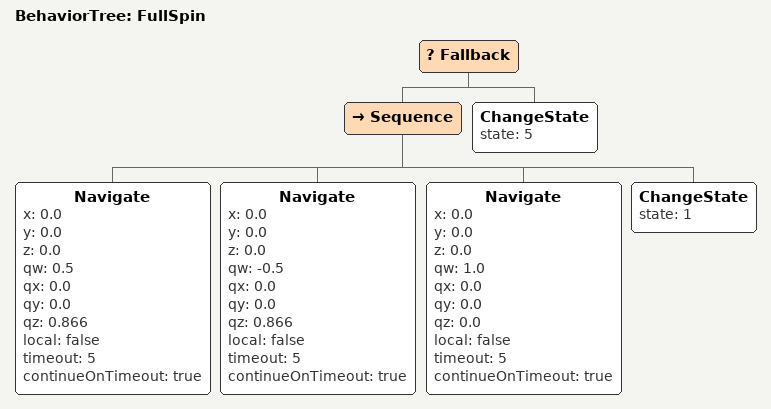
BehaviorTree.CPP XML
<root BTCPP_format="4">
	<BehaviorTree ID="FullSpin">
	    <Fallback>
    		<Sequence>
    			<Navigate x="0.0" y="0.0" z="0.0" qw="0.5" qx="0.0" qy="0.0" qz="0.866" local="false" timeout="5" continueOnTimeout="true"/>
    			<Navigate x="0.0" y="0.0" z="0.0" qw="-0.5" qx="0.0" qy="0.0" qz="0.866" local="false" timeout="5" continueOnTimeout="true"/>
    			<Navigate x="0.0" y="0.0" z="0.0" qw="1.0" qx="0.0" qy="0.0" qz="0.0" local="false" timeout="5" continueOnTimeout="true"/>
				<ChangeState state="1"/>
    		</Sequence>
            <ChangeState state="5"/>
        </Fallback>
	</BehaviorTree>
</root>
